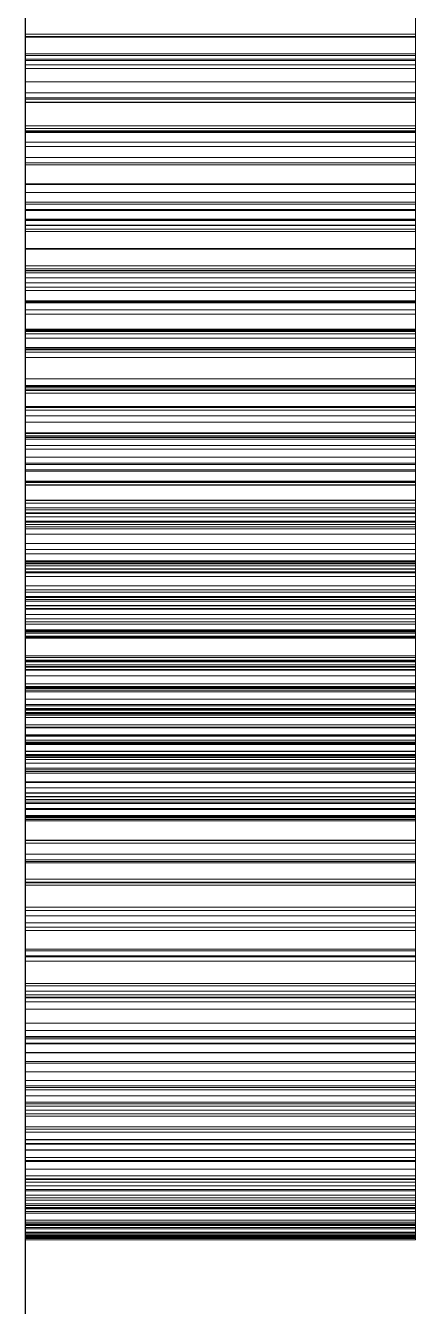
# Paper-space layout '01_三视图' of a CAD drawing. Header units: millimetres. Extents: x 8 to 451, y 8 to 289.
# Drawn here: x 53.925 to 54.025, y 158.183 to 158.511 of the extents above; entities that cross this region are included whole.
import ezdxf

# ---------------------------------------------------------------- set-up
doc = ezdxf.new("R2010")
doc.units = ezdxf.units.MM
doc.linetypes.add('WP_HIDDEN', pattern=[2.3, 1.5, -0.8])
doc.layers.add('HIDDEN', color=7, linetype='WP_HIDDEN', lineweight=13)
doc.layers.add('VISIBLE', color=7, linetype='CONTINUOUS', lineweight=25)

psp = doc.layouts.new('01_三视图')

# ---------------------------------------------------------------- linework, layer by layer
at = {"layer": 'HIDDEN'}
for points in [[(53.925, 157.5), (53.925, 157.53134), (53.925, 157.62379), (53.925, 157.77271), (53.925, 157.97064), (53.925, 158.20765), (53.925, 158.47185), (53.925, 158.75), (53.925, 159.02815), (53.925, 159.29235), (53.925, 159.52936), (53.925, 159.72729), (53.925, 159.87621), (53.925, 159.96866), (53.925, 160)], [(53.925, 159.1557), (53.925, 158.21813)], [(54.025, 159.1557), (54.025, 158.21813)], [(53.925, 158.50235), (53.925, 158.53672)], [(54.025, 158.50235), (54.025, 158.53672)], [(53.925, 158.5341), (53.925, 158.50206)], [(54.025, 158.5341), (54.025, 158.50206)], [(53.925, 158.50881), (53.925, 158.52578)], [(53.925, 158.50803), (53.925, 158.52536)], [(53.925, 158.52485), (53.925, 158.50378)], [(53.925, 158.4913), (53.925, 158.52481)], [(53.925, 158.50331), (53.925, 158.5244)], [(53.925, 158.49244), (53.925, 158.52322)], [(54.025, 158.50881), (54.025, 158.52578)], [(54.025, 158.50803), (54.025, 158.52536)], [(54.025, 158.52485), (54.025, 158.50378)], [(54.025, 158.4913), (54.025, 158.52481)], [(54.025, 158.50331), (54.025, 158.5244)], [(54.025, 158.49244), (54.025, 158.52322)], [(53.925, 158.50095), (53.925, 158.52304)], [(54.025, 158.50095), (54.025, 158.52304)], [(53.925, 158.51743), (53.925, 158.50002)], [(54.025, 158.51743), (54.025, 158.50002)], [(53.925, 158.51588), (53.925, 158.48368)], [(54.025, 158.51588), (54.025, 158.48368)], [(53.925, 158.51227), (53.925, 158.48461)], [(53.925, 158.51107), (53.925, 158.48533)], [(53.925, 158.51096), (53.925, 158.49372)], [(54.025, 158.51227), (54.025, 158.48461)], [(54.025, 158.51107), (54.025, 158.48533)], [(54.025, 158.51096), (54.025, 158.49372)], [(53.925, 158.49215), (53.925, 158.50881)], [(53.925, 158.50881), (54.025, 158.50881)], [(53.925, 158.50817), (53.925, 158.49657)], [(53.925, 158.48393), (53.925, 158.50817)], [(53.925, 158.50817), (54.025, 158.50817)], [(53.925, 158.49134), (53.925, 158.50803)], [(53.925, 158.50803), (54.025, 158.50803)], [(54.025, 158.49215), (54.025, 158.50881)], [(54.025, 158.50817), (54.025, 158.49657)], [(54.025, 158.48393), (54.025, 158.50817)], [(54.025, 158.49134), (54.025, 158.50803)], [(53.925, 158.50378), (54.025, 158.50378)], [(53.925, 158.50378), (53.925, 158.48406)], [(54.025, 158.50378), (54.025, 158.48406)], [(53.925, 158.48358), (53.925, 158.50331)], [(53.925, 158.50331), (54.025, 158.50331)], [(53.925, 158.47024), (53.925, 158.50235)], [(53.925, 158.50235), (54.025, 158.50235)], [(53.925, 158.50206), (53.925, 158.47047)], [(53.925, 158.50206), (54.025, 158.50206)], [(53.925, 158.48112), (53.925, 158.50095)], [(53.925, 158.50095), (54.025, 158.50095)], [(54.025, 158.48358), (54.025, 158.50331)], [(54.025, 158.47024), (54.025, 158.50235)], [(54.025, 158.50206), (54.025, 158.47047)], [(54.025, 158.48112), (54.025, 158.50095)], [(53.925, 158.50002), (53.925, 158.48362)], [(53.925, 158.50002), (54.025, 158.50002)], [(54.025, 158.50002), (54.025, 158.48362)], [(53.925, 158.49657), (53.925, 158.48001)], [(53.925, 158.49657), (54.025, 158.49657)], [(53.925, 158.49372), (54.025, 158.49372)], [(53.925, 158.49372), (53.925, 158.4772)], [(54.025, 158.49657), (54.025, 158.48001)], [(54.025, 158.49372), (54.025, 158.4772)], [(53.925, 158.46372), (53.925, 158.49244)], [(53.925, 158.49244), (54.025, 158.49244)], [(53.925, 158.47579), (53.925, 158.49215)], [(53.925, 158.49215), (54.025, 158.49215)], [(53.925, 158.47528), (53.925, 158.49134)], [(53.925, 158.49134), (54.025, 158.49134)], [(53.925, 158.45887), (53.925, 158.4913)], [(53.925, 158.4913), (54.025, 158.4913)], [(54.025, 158.46372), (54.025, 158.49244)], [(54.025, 158.47579), (54.025, 158.49215)], [(54.025, 158.47528), (54.025, 158.49134)], [(54.025, 158.45887), (54.025, 158.4913)], [(53.925, 158.48533), (53.925, 158.46104)], [(53.925, 158.48533), (54.025, 158.48533)], [(53.925, 158.48461), (53.925, 158.45825)], [(53.925, 158.48461), (54.025, 158.48461)], [(53.925, 158.48406), (54.025, 158.48406)], [(53.925, 158.48406), (53.925, 158.46571)], [(53.925, 158.46125), (53.925, 158.48393)], [(53.925, 158.48393), (54.025, 158.48393)], [(54.025, 158.48533), (54.025, 158.46104)], [(54.025, 158.48461), (54.025, 158.45825)], [(54.025, 158.48406), (54.025, 158.46571)], [(54.025, 158.46125), (54.025, 158.48393)], [(53.925, 158.48368), (53.925, 158.45372)], [(53.925, 158.48368), (54.025, 158.48368)], [(53.925, 158.48362), (53.925, 158.46824)], [(53.925, 158.48362), (54.025, 158.48362)], [(53.925, 158.46523), (53.925, 158.48358)], [(53.925, 158.48358), (54.025, 158.48358)], [(53.925, 158.46358), (53.925, 158.48112)], [(53.925, 158.48112), (54.025, 158.48112)], [(54.025, 158.48368), (54.025, 158.45372)], [(54.025, 158.48362), (54.025, 158.46824)], [(54.025, 158.46523), (54.025, 158.48358)], [(54.025, 158.46358), (54.025, 158.48112)], [(53.925, 158.48001), (53.925, 158.46386)], [(53.925, 158.48001), (54.025, 158.48001)], [(54.025, 158.48001), (54.025, 158.46386)], [(53.925, 158.4772), (54.025, 158.4772)], [(53.925, 158.4772), (53.925, 158.46142)], [(53.925, 158.45974), (53.925, 158.47579)], [(53.925, 158.47579), (54.025, 158.47579)], [(53.925, 158.45987), (53.925, 158.47528)], [(53.925, 158.47528), (54.025, 158.47528)], [(54.025, 158.4772), (54.025, 158.46142)], [(54.025, 158.45974), (54.025, 158.47579)], [(54.025, 158.45987), (54.025, 158.47528)], [(53.925, 158.47047), (53.925, 158.43993)], [(53.925, 158.47047), (54.025, 158.47047)], [(53.925, 158.44038), (53.925, 158.47024)], [(53.925, 158.47024), (54.025, 158.47024)], [(53.925, 158.46824), (53.925, 158.45387)], [(53.925, 158.46824), (54.025, 158.46824)], [(54.025, 158.47047), (54.025, 158.43993)], [(54.025, 158.44038), (54.025, 158.47024)], [(54.025, 158.46824), (54.025, 158.45387)], [(53.925, 158.46571), (54.025, 158.46571)], [(53.925, 158.46571), (53.925, 158.44871)], [(53.925, 158.44824), (53.925, 158.46523)], [(53.925, 158.46523), (54.025, 158.46523)], [(54.025, 158.46571), (54.025, 158.44871)], [(54.025, 158.44824), (54.025, 158.46523)], [(53.925, 158.46386), (53.925, 158.44813)], [(53.925, 158.46386), (54.025, 158.46386)], [(53.925, 158.43706), (53.925, 158.46372)], [(53.925, 158.46372), (54.025, 158.46372)], [(53.925, 158.44764), (53.925, 158.46358)], [(53.925, 158.46358), (54.025, 158.46358)], [(53.925, 158.46142), (54.025, 158.46142)], [(53.925, 158.46142), (53.925, 158.44636)], [(53.925, 158.44011), (53.925, 158.46125)], [(53.925, 158.46125), (54.025, 158.46125)], [(53.925, 158.46104), (53.925, 158.44944)], [(53.925, 158.46104), (54.025, 158.46104)], [(54.025, 158.46386), (54.025, 158.44813)], [(54.025, 158.43706), (54.025, 158.46372)], [(54.025, 158.44764), (54.025, 158.46358)], [(54.025, 158.46142), (54.025, 158.44636)], [(54.025, 158.44011), (54.025, 158.46125)], [(54.025, 158.46104), (54.025, 158.44944)], [(53.925, 158.44509), (53.925, 158.45987)], [(53.925, 158.45987), (54.025, 158.45987)], [(53.925, 158.444), (53.925, 158.45974)], [(53.925, 158.45974), (54.025, 158.45974)], [(53.925, 158.44316), (53.925, 158.45887)], [(53.925, 158.45887), (54.025, 158.45887)], [(53.925, 158.45825), (53.925, 158.43319)], [(53.925, 158.45825), (54.025, 158.45825)], [(54.025, 158.44509), (54.025, 158.45987)], [(54.025, 158.444), (54.025, 158.45974)], [(54.025, 158.44316), (54.025, 158.45887)], [(54.025, 158.45825), (54.025, 158.43319)], [(53.925, 158.45387), (53.925, 158.44051)], [(53.925, 158.45387), (54.025, 158.45387)], [(53.925, 158.45372), (53.925, 158.42599)], [(53.925, 158.45372), (54.025, 158.45372)], [(54.025, 158.45387), (54.025, 158.44051)], [(54.025, 158.45372), (54.025, 158.42599)], [(53.925, 158.44944), (53.925, 158.4382)], [(53.925, 158.44944), (54.025, 158.44944)], [(53.925, 158.44871), (54.025, 158.44871)], [(53.925, 158.44871), (53.925, 158.43308)], [(53.925, 158.43262), (53.925, 158.44824)], [(53.925, 158.44824), (54.025, 158.44824)], [(53.925, 158.44813), (53.925, 158.43281)], [(53.925, 158.44813), (54.025, 158.44813)], [(54.025, 158.44944), (54.025, 158.4382)], [(54.025, 158.44871), (54.025, 158.43308)], [(54.025, 158.43262), (54.025, 158.44824)], [(54.025, 158.44813), (54.025, 158.43281)], [(53.925, 158.43265), (53.925, 158.44764)], [(53.925, 158.44764), (54.025, 158.44764)], [(53.925, 158.44636), (54.025, 158.44636)], [(53.925, 158.44636), (53.925, 158.43204)], [(53.925, 158.43095), (53.925, 158.44509)], [(53.925, 158.44509), (54.025, 158.44509)], [(54.025, 158.43265), (54.025, 158.44764)], [(54.025, 158.44636), (54.025, 158.43204)], [(54.025, 158.43095), (54.025, 158.44509)], [(53.925, 158.42856), (53.925, 158.444)], [(53.925, 158.444), (54.025, 158.444)], [(53.925, 158.42793), (53.925, 158.44316)], [(53.925, 158.44316), (54.025, 158.44316)], [(54.025, 158.42856), (54.025, 158.444)], [(54.025, 158.42793), (54.025, 158.44316)], [(53.925, 158.44051), (53.925, 158.42817)], [(53.925, 158.44051), (54.025, 158.44051)], [(53.925, 158.41246), (53.925, 158.44038)], [(53.925, 158.44038), (54.025, 158.44038)], [(53.925, 158.42053), (53.925, 158.44011)], [(53.925, 158.44011), (54.025, 158.44011)], [(53.925, 158.43993), (53.925, 158.41105)], [(53.925, 158.43993), (54.025, 158.43993)], [(53.925, 158.4382), (53.925, 158.42732)], [(53.925, 158.4382), (54.025, 158.4382)], [(54.025, 158.44051), (54.025, 158.42817)], [(54.025, 158.41246), (54.025, 158.44038)], [(54.025, 158.42053), (54.025, 158.44011)], [(54.025, 158.43993), (54.025, 158.41105)], [(54.025, 158.4382), (54.025, 158.42732)], [(53.925, 158.41246), (53.925, 158.43706)], [(53.925, 158.43706), (54.025, 158.43706)], [(54.025, 158.41246), (54.025, 158.43706)], [(53.925, 158.43319), (53.925, 158.40944)], [(53.925, 158.43319), (54.025, 158.43319)], [(53.925, 158.43308), (54.025, 158.43308)], [(53.925, 158.43308), (53.925, 158.4188)], [(53.925, 158.43281), (53.925, 158.4179)], [(53.925, 158.43281), (54.025, 158.43281)], [(53.925, 158.41859), (53.925, 158.43265)], [(53.925, 158.43265), (54.025, 158.43265)], [(53.925, 158.41837), (53.925, 158.43262)], [(53.925, 158.43262), (54.025, 158.43262)], [(53.925, 158.43204), (54.025, 158.43204)], [(53.925, 158.43204), (53.925, 158.41851)], [(54.025, 158.43319), (54.025, 158.40944)], [(54.025, 158.43308), (54.025, 158.4188)], [(54.025, 158.43281), (54.025, 158.4179)], [(54.025, 158.41859), (54.025, 158.43265)], [(54.025, 158.41837), (54.025, 158.43262)], [(54.025, 158.43204), (54.025, 158.41851)], [(53.925, 158.43095), (54.025, 158.43095)], [(53.925, 158.41756), (53.925, 158.43095)], [(53.925, 158.41343), (53.925, 158.42856)], [(53.925, 158.42856), (54.025, 158.42856)], [(53.925, 158.42817), (53.925, 158.41684)], [(53.925, 158.42817), (54.025, 158.42817)], [(54.025, 158.41756), (54.025, 158.43095)], [(54.025, 158.41343), (54.025, 158.42856)], [(54.025, 158.42817), (54.025, 158.41684)], [(53.925, 158.41319), (53.925, 158.42793)], [(53.925, 158.42793), (54.025, 158.42793)], [(53.925, 158.42732), (53.925, 158.41681)], [(53.925, 158.42732), (54.025, 158.42732)], [(53.925, 158.42599), (53.925, 158.40049)], [(53.925, 158.42599), (54.025, 158.42599)], [(54.025, 158.41319), (54.025, 158.42793)], [(54.025, 158.42732), (54.025, 158.41681)], [(54.025, 158.42599), (54.025, 158.40049)], [(53.925, 158.40249), (53.925, 158.42053)], [(53.925, 158.42053), (54.025, 158.42053)], [(53.925, 158.4188), (54.025, 158.4188)], [(53.925, 158.4188), (53.925, 158.40589)], [(53.925, 158.40548), (53.925, 158.41859)], [(53.925, 158.41859), (54.025, 158.41859)], [(53.925, 158.41851), (54.025, 158.41851)], [(53.925, 158.41851), (53.925, 158.40586)], [(53.925, 158.40548), (53.925, 158.41837)], [(53.925, 158.41837), (54.025, 158.41837)], [(54.025, 158.40249), (54.025, 158.42053)], [(54.025, 158.4188), (54.025, 158.40589)], [(54.025, 158.40548), (54.025, 158.41859)], [(54.025, 158.41851), (54.025, 158.40586)], [(54.025, 158.40548), (54.025, 158.41837)], [(53.925, 158.4179), (53.925, 158.40341)], [(53.925, 158.4179), (54.025, 158.4179)], [(53.925, 158.40503), (53.925, 158.41756)], [(53.925, 158.41756), (54.025, 158.41756)], [(53.925, 158.41684), (53.925, 158.40653)], [(53.925, 158.41684), (54.025, 158.41684)], [(53.925, 158.41681), (53.925, 158.40666)], [(53.925, 158.41681), (54.025, 158.41681)], [(54.025, 158.4179), (54.025, 158.40341)], [(54.025, 158.40503), (54.025, 158.41756)], [(54.025, 158.41684), (54.025, 158.40653)], [(54.025, 158.41681), (54.025, 158.40666)], [(53.925, 158.39861), (53.925, 158.41343)], [(53.925, 158.41343), (54.025, 158.41343)], [(53.925, 158.39893), (53.925, 158.41319)], [(53.925, 158.41319), (54.025, 158.41319)], [(53.925, 158.38617), (53.925, 158.41246)], [(53.925, 158.38944), (53.925, 158.41246)], [(53.925, 158.41246), (54.025, 158.41246)], [(54.025, 158.39861), (54.025, 158.41343)], [(54.025, 158.39893), (54.025, 158.41319)], [(54.025, 158.38617), (54.025, 158.41246)], [(54.025, 158.38944), (54.025, 158.41246)], [(53.925, 158.41105), (53.925, 158.39723)], [(53.925, 158.41105), (54.025, 158.41105)], [(53.925, 158.40944), (53.925, 158.38699)], [(53.925, 158.40944), (54.025, 158.40944)], [(54.025, 158.41105), (54.025, 158.39723)], [(54.025, 158.40944), (54.025, 158.38699)], [(53.925, 158.40666), (53.925, 158.39687)], [(53.925, 158.40666), (54.025, 158.40666)], [(53.925, 158.40653), (53.925, 158.39723)], [(53.925, 158.40653), (54.025, 158.40653)], [(53.925, 158.40589), (54.025, 158.40589)], [(53.925, 158.40589), (53.925, 158.39433)], [(53.925, 158.40586), (54.025, 158.40586)], [(53.925, 158.40586), (53.925, 158.39409)], [(53.925, 158.39331), (53.925, 158.40548)], [(53.925, 158.40548), (54.025, 158.40548)], [(53.925, 158.39397), (53.925, 158.40548)], [(53.925, 158.40548), (54.025, 158.40548)], [(54.025, 158.40666), (54.025, 158.39687)], [(54.025, 158.40653), (54.025, 158.39723)], [(54.025, 158.40589), (54.025, 158.39433)], [(54.025, 158.40586), (54.025, 158.39409)], [(54.025, 158.39331), (54.025, 158.40548)], [(54.025, 158.39397), (54.025, 158.40548)], [(53.925, 158.39337), (53.925, 158.40503)], [(53.925, 158.40503), (54.025, 158.40503)], [(53.925, 158.40341), (53.925, 158.38933)], [(53.925, 158.40341), (54.025, 158.40341)], [(53.925, 158.38601), (53.925, 158.40249)], [(53.925, 158.40249), (54.025, 158.40249)], [(54.025, 158.39337), (54.025, 158.40503)], [(54.025, 158.40341), (54.025, 158.38933)], [(54.025, 158.38601), (54.025, 158.40249)], [(53.925, 158.40049), (53.925, 158.37683)], [(53.925, 158.40049), (54.025, 158.40049)], [(53.925, 158.38516), (53.925, 158.39893)], [(53.925, 158.39893), (54.025, 158.39893)], [(53.925, 158.38409), (53.925, 158.39861)], [(53.925, 158.39861), (54.025, 158.39861)], [(54.025, 158.40049), (54.025, 158.37683)], [(54.025, 158.38516), (54.025, 158.39893)], [(54.025, 158.38409), (54.025, 158.39861)], [(53.925, 158.39723), (53.925, 158.38871)], [(53.925, 158.39723), (53.925, 158.38383)], [(53.925, 158.39723), (54.025, 158.39723)], [(53.925, 158.39723), (54.025, 158.39723)], [(53.925, 158.39687), (53.925, 158.38744)], [(53.925, 158.39687), (54.025, 158.39687)], [(54.025, 158.39723), (54.025, 158.38871)], [(54.025, 158.39723), (54.025, 158.38383)], [(54.025, 158.39687), (54.025, 158.38744)], [(53.925, 158.39433), (54.025, 158.39433)], [(53.925, 158.39433), (53.925, 158.37394)], [(53.925, 158.39409), (54.025, 158.39409)], [(53.925, 158.39409), (53.925, 158.38318)], [(53.925, 158.39397), (54.025, 158.39397)], [(53.925, 158.37366), (53.925, 158.39397)], [(53.925, 158.38257), (53.925, 158.39337)], [(53.925, 158.39337), (54.025, 158.39337)], [(53.925, 158.38207), (53.925, 158.39331)], [(53.925, 158.39331), (54.025, 158.39331)], [(54.025, 158.39433), (54.025, 158.37394)], [(54.025, 158.39409), (54.025, 158.38318)], [(54.025, 158.37366), (54.025, 158.39397)], [(54.025, 158.38257), (54.025, 158.39337)], [(54.025, 158.38207), (54.025, 158.39331)], [(53.925, 158.36752), (53.925, 158.38944)], [(53.925, 158.38944), (54.025, 158.38944)], [(53.925, 158.38933), (53.925, 158.37566)], [(53.925, 158.38933), (54.025, 158.38933)], [(53.925, 158.38871), (53.925, 158.38075)], [(53.925, 158.38871), (54.025, 158.38871)], [(54.025, 158.36752), (54.025, 158.38944)], [(54.025, 158.38933), (54.025, 158.37566)], [(54.025, 158.38871), (54.025, 158.38075)], [(53.925, 158.38744), (53.925, 158.37838)], [(53.925, 158.38744), (54.025, 158.38744)], [(53.925, 158.38699), (53.925, 158.36584)], [(53.925, 158.38699), (54.025, 158.38699)], [(53.925, 158.36152), (53.925, 158.38617)], [(53.925, 158.38617), (54.025, 158.38617)], [(53.925, 158.37109), (53.925, 158.38601)], [(53.925, 158.38601), (54.025, 158.38601)], [(54.025, 158.38744), (54.025, 158.37838)], [(54.025, 158.38699), (54.025, 158.36584)], [(54.025, 158.36152), (54.025, 158.38617)], [(54.025, 158.37109), (54.025, 158.38601)], [(53.925, 158.37187), (53.925, 158.38516)], [(53.925, 158.38516), (54.025, 158.38516)], [(53.925, 158.36988), (53.925, 158.38409)], [(53.925, 158.38409), (54.025, 158.38409)], [(53.925, 158.38383), (53.925, 158.37084)], [(53.925, 158.38383), (54.025, 158.38383)], [(53.925, 158.38318), (54.025, 158.38318)], [(53.925, 158.38318), (53.925, 158.37315)], [(53.925, 158.37264), (53.925, 158.38257)], [(53.925, 158.38257), (54.025, 158.38257)], [(54.025, 158.37187), (54.025, 158.38516)], [(54.025, 158.36988), (54.025, 158.38409)], [(54.025, 158.38383), (54.025, 158.37084)], [(54.025, 158.38318), (54.025, 158.37315)], [(54.025, 158.37264), (54.025, 158.38257)], [(53.925, 158.37178), (53.925, 158.38207)], [(53.925, 158.38207), (54.025, 158.38207)], [(53.925, 158.38075), (53.925, 158.37333)], [(53.925, 158.38075), (54.025, 158.38075)], [(54.025, 158.37178), (54.025, 158.38207)], [(54.025, 158.38075), (54.025, 158.37333)], [(53.925, 158.37838), (53.925, 158.36172)], [(53.925, 158.37838), (54.025, 158.37838)], [(53.925, 158.37683), (53.925, 158.35461)], [(53.925, 158.37683), (54.025, 158.37683)], [(53.925, 158.37566), (53.925, 158.36241)], [(53.925, 158.37566), (54.025, 158.37566)], [(54.025, 158.37838), (54.025, 158.36172)], [(54.025, 158.37683), (54.025, 158.35461)], [(54.025, 158.37566), (54.025, 158.36241)], [(53.925, 158.37394), (54.025, 158.37394)], [(53.925, 158.37394), (53.925, 158.36476)], [(53.925, 158.36452), (53.925, 158.37366)], [(53.925, 158.37366), (54.025, 158.37366)], [(53.925, 158.37333), (53.925, 158.36646)], [(53.925, 158.37333), (54.025, 158.37333)], [(53.925, 158.37315), (54.025, 158.37315)], [(53.925, 158.37315), (53.925, 158.36399)], [(53.925, 158.36356), (53.925, 158.37264)], [(53.925, 158.37264), (54.025, 158.37264)], [(54.025, 158.37394), (54.025, 158.36476)], [(54.025, 158.36452), (54.025, 158.37366)], [(54.025, 158.37333), (54.025, 158.36646)], [(54.025, 158.37315), (54.025, 158.36399)], [(54.025, 158.36356), (54.025, 158.37264)], [(53.925, 158.35907), (53.925, 158.37187)], [(53.925, 158.37187), (54.025, 158.37187)], [(53.925, 158.36243), (53.925, 158.37178)], [(53.925, 158.37178), (54.025, 158.37178)], [(53.925, 158.35771), (53.925, 158.37109)], [(53.925, 158.37109), (54.025, 158.37109)], [(53.925, 158.37084), (53.925, 158.35826)], [(53.925, 158.37084), (54.025, 158.37084)], [(53.925, 158.35597), (53.925, 158.36988)], [(53.925, 158.36988), (54.025, 158.36988)], [(54.025, 158.35907), (54.025, 158.37187)], [(54.025, 158.36243), (54.025, 158.37178)], [(54.025, 158.35771), (54.025, 158.37109)], [(54.025, 158.37084), (54.025, 158.35826)], [(54.025, 158.35597), (54.025, 158.36988)], [(53.925, 158.34671), (53.925, 158.36752)], [(53.925, 158.36752), (54.025, 158.36752)], [(53.925, 158.36646), (53.925, 158.36014)], [(53.925, 158.36646), (54.025, 158.36646)], [(53.925, 158.36584), (53.925, 158.346)], [(53.925, 158.36584), (54.025, 158.36584)], [(54.025, 158.34671), (54.025, 158.36752)], [(54.025, 158.36646), (54.025, 158.36014)], [(54.025, 158.36584), (54.025, 158.346)], [(53.925, 158.36476), (54.025, 158.36476)], [(53.925, 158.36476), (53.925, 158.35626)], [(53.925, 158.35606), (53.925, 158.36452)], [(53.925, 158.36452), (54.025, 158.36452)], [(53.925, 158.36399), (54.025, 158.36399)], [(53.925, 158.36399), (53.925, 158.3557)], [(53.925, 158.35536), (53.925, 158.36356)], [(53.925, 158.36356), (54.025, 158.36356)], [(53.925, 158.3541), (53.925, 158.36243)], [(53.925, 158.36243), (54.025, 158.36243)], [(54.025, 158.36476), (54.025, 158.35626)], [(54.025, 158.35606), (54.025, 158.36452)], [(54.025, 158.36399), (54.025, 158.3557)], [(54.025, 158.35536), (54.025, 158.36356)], [(54.025, 158.3541), (54.025, 158.36243)], [(53.925, 158.36241), (53.925, 158.34957)], [(53.925, 158.36241), (54.025, 158.36241)], [(53.925, 158.36172), (53.925, 158.34729)], [(53.925, 158.36172), (54.025, 158.36172)], [(53.925, 158.3385), (53.925, 158.36152)], [(53.925, 158.36152), (54.025, 158.36152)], [(53.925, 158.36014), (53.925, 158.35437)], [(53.925, 158.36014), (54.025, 158.36014)], [(54.025, 158.36241), (54.025, 158.34957)], [(54.025, 158.36172), (54.025, 158.34729)], [(54.025, 158.3385), (54.025, 158.36152)], [(54.025, 158.36014), (54.025, 158.35437)], [(53.925, 158.34675), (53.925, 158.35907)], [(53.925, 158.35907), (54.025, 158.35907)], [(53.925, 158.35826), (53.925, 158.34609)], [(53.925, 158.35826), (54.025, 158.35826)], [(53.925, 158.3459), (53.925, 158.35771)], [(53.925, 158.35771), (54.025, 158.35771)], [(53.925, 158.35626), (54.025, 158.35626)], [(53.925, 158.35626), (53.925, 158.34844)], [(53.925, 158.34827), (53.925, 158.35606)], [(53.925, 158.35606), (54.025, 158.35606)], [(53.925, 158.34237), (53.925, 158.35597)], [(53.925, 158.35597), (54.025, 158.35597)], [(54.025, 158.34675), (54.025, 158.35907)], [(54.025, 158.35826), (54.025, 158.34609)], [(54.025, 158.3459), (54.025, 158.35771)], [(54.025, 158.35626), (54.025, 158.34844)], [(54.025, 158.34827), (54.025, 158.35606)], [(54.025, 158.34237), (54.025, 158.35597)], [(53.925, 158.3557), (54.025, 158.3557)], [(53.925, 158.3557), (53.925, 158.34829)], [(53.925, 158.34801), (53.925, 158.35536)], [(53.925, 158.35536), (54.025, 158.35536)], [(53.925, 158.35461), (53.925, 158.33382)], [(53.925, 158.35461), (54.025, 158.35461)], [(53.925, 158.35437), (53.925, 158.34915)], [(53.925, 158.35437), (54.025, 158.35437)], [(53.925, 158.34688), (53.925, 158.3541)], [(53.925, 158.3541), (54.025, 158.3541)], [(54.025, 158.3557), (54.025, 158.34829)], [(54.025, 158.34801), (54.025, 158.35536)], [(54.025, 158.35461), (54.025, 158.33382)], [(54.025, 158.35437), (54.025, 158.34915)], [(54.025, 158.34688), (54.025, 158.3541)], [(53.925, 158.34957), (53.925, 158.33714)], [(53.925, 158.34957), (54.025, 158.34957)], [(54.025, 158.34957), (54.025, 158.33714)], [(53.925, 158.34915), (53.925, 158.34448)], [(53.925, 158.34915), (54.025, 158.34915)], [(53.925, 158.34844), (54.025, 158.34844)], [(53.925, 158.34844), (53.925, 158.34131)], [(53.925, 158.34829), (54.025, 158.34829)], [(53.925, 158.34829), (53.925, 158.34174)], [(53.925, 158.34117), (53.925, 158.34827)], [(53.925, 158.34827), (54.025, 158.34827)], [(53.925, 158.34153), (53.925, 158.34801)], [(53.925, 158.34801), (54.025, 158.34801)], [(53.925, 158.34729), (53.925, 158.33508)], [(53.925, 158.34729), (54.025, 158.34729)], [(53.925, 158.34077), (53.925, 158.34688)], [(53.925, 158.34688), (54.025, 158.34688)], [(53.925, 158.33491), (53.925, 158.34675)], [(53.925, 158.34675), (54.025, 158.34675)], [(53.925, 158.32699), (53.925, 158.34671)], [(53.925, 158.34671), (54.025, 158.34671)], [(53.925, 158.34609), (53.925, 158.33434)], [(53.925, 158.34609), (54.025, 158.34609)], [(54.025, 158.34915), (54.025, 158.34448)], [(54.025, 158.34844), (54.025, 158.34131)], [(54.025, 158.34829), (54.025, 158.34174)], [(54.025, 158.34117), (54.025, 158.34827)], [(54.025, 158.34153), (54.025, 158.34801)], [(54.025, 158.34729), (54.025, 158.33508)], [(54.025, 158.34077), (54.025, 158.34688)], [(54.025, 158.33491), (54.025, 158.34675)], [(54.025, 158.32699), (54.025, 158.34671)], [(54.025, 158.34609), (54.025, 158.33434)], [(53.925, 158.346), (53.925, 158.32746)], [(53.925, 158.346), (54.025, 158.346)], [(53.925, 158.33566), (53.925, 158.3459)], [(53.925, 158.3459), (54.025, 158.3459)], [(53.925, 158.34448), (53.925, 158.34036)], [(53.925, 158.34448), (54.025, 158.34448)], [(54.025, 158.346), (54.025, 158.32746)], [(54.025, 158.33566), (54.025, 158.3459)], [(54.025, 158.34448), (54.025, 158.34036)], [(53.925, 158.32907), (53.925, 158.34237)], [(53.925, 158.34237), (54.025, 158.34237)], [(53.925, 158.34174), (54.025, 158.34174)], [(53.925, 158.34174), (53.925, 158.33607)], [(53.925, 158.33592), (53.925, 158.34153)], [(53.925, 158.34153), (54.025, 158.34153)], [(53.925, 158.34131), (54.025, 158.34131)], [(53.925, 158.34131), (53.925, 158.33485)], [(53.925, 158.33473), (53.925, 158.34117)], [(53.925, 158.34117), (54.025, 158.34117)], [(53.925, 158.33578), (53.925, 158.34077)], [(53.925, 158.34077), (54.025, 158.34077)], [(53.925, 158.34036), (53.925, 158.33679)], [(53.925, 158.34036), (54.025, 158.34036)], [(54.025, 158.32907), (54.025, 158.34237)], [(54.025, 158.34174), (54.025, 158.33607)], [(54.025, 158.33592), (54.025, 158.34153)], [(54.025, 158.34131), (54.025, 158.33485)], [(54.025, 158.33473), (54.025, 158.34117)], [(54.025, 158.33578), (54.025, 158.34077)], [(54.025, 158.34036), (54.025, 158.33679)], [(53.925, 158.31711), (53.925, 158.3385)], [(53.925, 158.3385), (54.025, 158.3385)], [(53.925, 158.33714), (53.925, 158.32513)], [(53.925, 158.33714), (54.025, 158.33714)], [(53.925, 158.33679), (53.925, 158.33376)], [(53.925, 158.33679), (54.025, 158.33679)], [(54.025, 158.31711), (54.025, 158.3385)], [(54.025, 158.33714), (54.025, 158.32513)], [(54.025, 158.33679), (54.025, 158.33376)], [(53.925, 158.33607), (54.025, 158.33607)], [(53.925, 158.33607), (53.925, 158.33127)], [(53.925, 158.33117), (53.925, 158.33592)], [(53.925, 158.33592), (54.025, 158.33592)], [(53.925, 158.33189), (53.925, 158.33578)], [(53.925, 158.33578), (54.025, 158.33578)], [(53.925, 158.327), (53.925, 158.33566)], [(53.925, 158.33566), (54.025, 158.33566)], [(53.925, 158.33508), (53.925, 158.32508)], [(53.925, 158.33508), (54.025, 158.33508)], [(53.925, 158.32356), (53.925, 158.33491)], [(53.925, 158.33491), (54.025, 158.33491)], [(53.925, 158.33485), (54.025, 158.33485)], [(53.925, 158.33485), (53.925, 158.32907)], [(53.925, 158.32898), (53.925, 158.33473)], [(53.925, 158.33473), (54.025, 158.33473)], [(53.925, 158.33434), (53.925, 158.323)], [(53.925, 158.33434), (54.025, 158.33434)], [(53.925, 158.33382), (53.925, 158.31448)], [(53.925, 158.33382), (54.025, 158.33382)], [(53.925, 158.33376), (53.925, 158.33129)], [(53.925, 158.33376), (54.025, 158.33376)], [(54.025, 158.33607), (54.025, 158.33127)], [(54.025, 158.33117), (54.025, 158.33592)], [(54.025, 158.33189), (54.025, 158.33578)], [(54.025, 158.327), (54.025, 158.33566)], [(54.025, 158.33508), (54.025, 158.32508)], [(54.025, 158.32356), (54.025, 158.33491)], [(54.025, 158.33485), (54.025, 158.32907)], [(54.025, 158.32898), (54.025, 158.33473)], [(54.025, 158.33434), (54.025, 158.323)], [(54.025, 158.33382), (54.025, 158.31448)], [(54.025, 158.33376), (54.025, 158.33129)], [(53.925, 158.32912), (53.925, 158.33189)], [(53.925, 158.33189), (54.025, 158.33189)], [(53.925, 158.33129), (53.925, 158.32937)], [(53.925, 158.33129), (54.025, 158.33129)], [(53.925, 158.33127), (54.025, 158.33127)], [(53.925, 158.33127), (53.925, 158.32735)], [(53.925, 158.32728), (53.925, 158.33117)], [(53.925, 158.33117), (54.025, 158.33117)], [(54.025, 158.32912), (54.025, 158.33189)], [(54.025, 158.33129), (54.025, 158.32937)], [(54.025, 158.33127), (54.025, 158.32735)], [(54.025, 158.32728), (54.025, 158.33117)], [(53.925, 158.32937), (53.925, 158.32799)], [(53.925, 158.32937), (54.025, 158.32937)], [(53.925, 158.32745), (53.925, 158.32912)], [(53.925, 158.32912), (54.025, 158.32912)], [(53.925, 158.31344), (53.925, 158.32907)], [(53.925, 158.32907), (54.025, 158.32907)], [(53.925, 158.32907), (53.925, 158.32397)], [(53.925, 158.3239), (53.925, 158.32898)], [(53.925, 158.32898), (54.025, 158.32898)], [(53.925, 158.32799), (53.925, 158.3269)], [(53.925, 158.32799), (54.025, 158.32799)], [(53.925, 158.32746), (53.925, 158.31022)], [(53.925, 158.32746), (54.025, 158.32746)], [(53.925, 158.3269), (53.925, 158.32745)], [(53.925, 158.32745), (54.025, 158.32745)], [(53.925, 158.32735), (54.025, 158.32735)], [(53.925, 158.32735), (53.925, 158.32429)], [(53.925, 158.32426), (53.925, 158.32728)], [(53.925, 158.32728), (54.025, 158.32728)], [(53.925, 158.31992), (53.925, 158.327)], [(53.925, 158.327), (54.025, 158.327)], [(53.925, 158.30837), (53.925, 158.32699)], [(53.925, 158.32699), (54.025, 158.32699)], [(53.925, 158.3269), (54.025, 158.3269)], [(54.025, 158.32937), (54.025, 158.32799)], [(54.025, 158.32745), (54.025, 158.32912)], [(54.025, 158.31344), (54.025, 158.32907)], [(54.025, 158.32907), (54.025, 158.32397)], [(54.025, 158.3239), (54.025, 158.32898)], [(54.025, 158.32799), (54.025, 158.3269)], [(54.025, 158.32746), (54.025, 158.31022)], [(54.025, 158.3269), (54.025, 158.32745)], [(54.025, 158.32735), (54.025, 158.32429)], [(54.025, 158.32426), (54.025, 158.32728)], [(54.025, 158.31992), (54.025, 158.327)], [(54.025, 158.30837), (54.025, 158.32699)], [(53.925, 158.32513), (53.925, 158.31353)], [(53.925, 158.32513), (54.025, 158.32513)], [(53.925, 158.32508), (53.925, 158.31731)], [(53.925, 158.32508), (54.025, 158.32508)], [(53.925, 158.32429), (54.025, 158.32429)], [(53.925, 158.32429), (53.925, 158.32211)], [(53.925, 158.3221), (53.925, 158.32426)], [(53.925, 158.32426), (54.025, 158.32426)], [(53.925, 158.32397), (54.025, 158.32397)], [(53.925, 158.32397), (53.925, 158.31955)], [(53.925, 158.3195), (53.925, 158.3239)], [(53.925, 158.3239), (54.025, 158.3239)], [(53.925, 158.31269), (53.925, 158.32356)], [(53.925, 158.32356), (54.025, 158.32356)], [(54.025, 158.32513), (54.025, 158.31353)], [(54.025, 158.32508), (54.025, 158.31731)], [(54.025, 158.32429), (54.025, 158.32211)], [(54.025, 158.3221), (54.025, 158.32426)], [(54.025, 158.32397), (54.025, 158.31955)], [(54.025, 158.3195), (54.025, 158.3239)], [(54.025, 158.31269), (54.025, 158.32356)], [(53.925, 158.323), (53.925, 158.31208)], [(53.925, 158.323), (54.025, 158.323)], [(53.925, 158.32211), (54.025, 158.32211)], [(53.925, 158.32211), (53.925, 158.32081)], [(53.925, 158.3208), (53.925, 158.3221)], [(53.925, 158.3221), (54.025, 158.3221)], [(53.925, 158.32081), (54.025, 158.32081)], [(53.925, 158.32081), (53.925, 158.32037)], [(53.925, 158.32037), (53.925, 158.3208)], [(53.925, 158.3208), (54.025, 158.3208)], [(53.925, 158.32037), (54.025, 158.32037)], [(53.925, 158.3144), (53.925, 158.31992)], [(53.925, 158.31992), (54.025, 158.31992)], [(54.025, 158.323), (54.025, 158.31208)], [(54.025, 158.32211), (54.025, 158.32081)], [(54.025, 158.3208), (54.025, 158.3221)], [(54.025, 158.32081), (54.025, 158.32037)], [(54.025, 158.32037), (54.025, 158.3208)], [(54.025, 158.3144), (54.025, 158.31992)], [(53.925, 158.31955), (54.025, 158.31955)], [(53.925, 158.31955), (53.925, 158.31581)], [(53.925, 158.31578), (53.925, 158.3195)], [(53.925, 158.3195), (54.025, 158.3195)], [(53.925, 158.31731), (53.925, 158.31176)], [(53.925, 158.31731), (54.025, 158.31731)], [(53.925, 158.29735), (53.925, 158.31711)], [(53.925, 158.31711), (54.025, 158.31711)], [(54.025, 158.31955), (54.025, 158.31581)], [(54.025, 158.31578), (54.025, 158.3195)], [(54.025, 158.31731), (54.025, 158.31176)], [(54.025, 158.29735), (54.025, 158.31711)], [(53.925, 158.31581), (54.025, 158.31581)], [(53.925, 158.31581), (53.925, 158.31276)], [(53.925, 158.31273), (53.925, 158.31578)], [(53.925, 158.31578), (54.025, 158.31578)], [(53.925, 158.31448), (53.925, 158.29657)], [(53.925, 158.31448), (54.025, 158.31448)], [(53.925, 158.31047), (53.925, 158.3144)], [(53.925, 158.3144), (54.025, 158.3144)], [(53.925, 158.31353), (53.925, 158.30234)], [(53.925, 158.31353), (54.025, 158.31353)], [(53.925, 158.29882), (53.925, 158.31344)], [(53.925, 158.31344), (54.025, 158.31344)], [(54.025, 158.31581), (54.025, 158.31276)], [(54.025, 158.31273), (54.025, 158.31578)], [(54.025, 158.31448), (54.025, 158.29657)], [(54.025, 158.31047), (54.025, 158.3144)], [(54.025, 158.31353), (54.025, 158.30234)], [(54.025, 158.29882), (54.025, 158.31344)], [(53.925, 158.31276), (54.025, 158.31276)], [(53.925, 158.31276), (53.925, 158.31038)], [(53.925, 158.31036), (53.925, 158.31273)], [(53.925, 158.31273), (54.025, 158.31273)], [(53.925, 158.30231), (53.925, 158.31269)], [(53.925, 158.31269), (54.025, 158.31269)], [(53.925, 158.31208), (53.925, 158.30156)], [(53.925, 158.31208), (54.025, 158.31208)], [(53.925, 158.31176), (53.925, 158.30843)], [(53.925, 158.31176), (54.025, 158.31176)], [(53.925, 158.3081), (53.925, 158.31047)], [(53.925, 158.31047), (54.025, 158.31047)], [(53.925, 158.31038), (54.025, 158.31038)], [(53.925, 158.31038), (53.925, 158.30868)], [(53.925, 158.30867), (53.925, 158.31036)], [(53.925, 158.31036), (54.025, 158.31036)], [(53.925, 158.31022), (53.925, 158.29687)], [(53.925, 158.31022), (54.025, 158.31022)], [(54.025, 158.31276), (54.025, 158.31038)], [(54.025, 158.31036), (54.025, 158.31273)], [(54.025, 158.30231), (54.025, 158.31269)], [(54.025, 158.31208), (54.025, 158.30156)], [(54.025, 158.31176), (54.025, 158.30843)], [(54.025, 158.3081), (54.025, 158.31047)], [(54.025, 158.31038), (54.025, 158.30868)], [(54.025, 158.30867), (54.025, 158.31036)], [(54.025, 158.31022), (54.025, 158.29687)], [(53.925, 158.30868), (54.025, 158.30868)], [(53.925, 158.30868), (53.925, 158.30766)], [(53.925, 158.30766), (53.925, 158.30867)], [(53.925, 158.30867), (54.025, 158.30867)], [(53.925, 158.30843), (53.925, 158.30732)], [(53.925, 158.30843), (54.025, 158.30843)], [(53.925, 158.29084), (53.925, 158.30837)], [(53.925, 158.30837), (54.025, 158.30837)], [(53.925, 158.30732), (53.925, 158.3081)], [(53.925, 158.3081), (54.025, 158.3081)], [(53.925, 158.30766), (54.025, 158.30766)], [(53.925, 158.30766), (53.925, 158.30732)], [(53.925, 158.30732), (53.925, 158.30766)], [(53.925, 158.30766), (54.025, 158.30766)], [(53.925, 158.30732), (54.025, 158.30732)], [(54.025, 158.30868), (54.025, 158.30766)], [(54.025, 158.30766), (54.025, 158.30867)], [(54.025, 158.30843), (54.025, 158.30732)], [(54.025, 158.29084), (54.025, 158.30837)], [(54.025, 158.30732), (54.025, 158.3081)], [(54.025, 158.30766), (54.025, 158.30732)], [(54.025, 158.30732), (54.025, 158.30766)], [(53.925, 158.30234), (53.925, 158.29157)], [(53.925, 158.30234), (54.025, 158.30234)], [(53.925, 158.29241), (53.925, 158.30231)], [(53.925, 158.30231), (54.025, 158.30231)], [(53.925, 158.30156), (53.925, 158.29147)], [(53.925, 158.30156), (54.025, 158.30156)], [(54.025, 158.30234), (54.025, 158.29157)], [(54.025, 158.29241), (54.025, 158.30231)], [(54.025, 158.30156), (54.025, 158.29147)], [(53.925, 158.28521), (53.925, 158.29882)], [(53.925, 158.29882), (54.025, 158.29882)], [(53.925, 158.27922), (53.925, 158.29735)], [(53.925, 158.29735), (54.025, 158.29735)], [(53.925, 158.29687), (53.925, 158.28439)], [(53.925, 158.29687), (54.025, 158.29687)], [(54.025, 158.28521), (54.025, 158.29882)], [(54.025, 158.27922), (54.025, 158.29735)], [(54.025, 158.29687), (54.025, 158.28439)], [(53.925, 158.29657), (53.925, 158.2801)], [(53.925, 158.29657), (54.025, 158.29657)], [(54.025, 158.29657), (54.025, 158.2801)], [(53.925, 158.283), (53.925, 158.29241)], [(53.925, 158.29241), (54.025, 158.29241)], [(53.925, 158.29157), (53.925, 158.28121)], [(53.925, 158.29157), (54.025, 158.29157)], [(53.925, 158.29147), (53.925, 158.27251)], [(53.925, 158.29147), (54.025, 158.29147)], [(53.925, 158.27442), (53.925, 158.29084)], [(53.925, 158.29084), (54.025, 158.29084)], [(54.025, 158.283), (54.025, 158.29241)], [(54.025, 158.29157), (54.025, 158.28121)], [(54.025, 158.29147), (54.025, 158.27251)], [(54.025, 158.27442), (54.025, 158.29084)], [(53.925, 158.2726), (53.925, 158.28521)], [(53.925, 158.28521), (54.025, 158.28521)], [(53.925, 158.28439), (53.925, 158.27276)], [(53.925, 158.28439), (54.025, 158.28439)], [(54.025, 158.2726), (54.025, 158.28521)], [(54.025, 158.28439), (54.025, 158.27276)], [(53.925, 158.27407), (53.925, 158.283)], [(53.925, 158.283), (54.025, 158.283)], [(53.925, 158.28121), (53.925, 158.27138)], [(53.925, 158.28121), (54.025, 158.28121)], [(54.025, 158.27407), (54.025, 158.283)], [(54.025, 158.28121), (54.025, 158.27138)], [(53.925, 158.2801), (53.925, 158.26507)], [(53.925, 158.2801), (54.025, 158.2801)], [(53.925, 158.26272), (53.925, 158.27922)], [(53.925, 158.27922), (54.025, 158.27922)], [(54.025, 158.2801), (54.025, 158.26507)], [(54.025, 158.26272), (54.025, 158.27922)], [(53.925, 158.2591), (53.925, 158.27442)], [(53.925, 158.27442), (54.025, 158.27442)], [(53.925, 158.26562), (53.925, 158.27407)], [(53.925, 158.27407), (54.025, 158.27407)], [(54.025, 158.2591), (54.025, 158.27442)], [(54.025, 158.26562), (54.025, 158.27407)], [(53.925, 158.27276), (53.925, 158.262)], [(53.925, 158.27276), (54.025, 158.27276)], [(53.925, 158.26101), (53.925, 158.2726)], [(53.925, 158.2726), (54.025, 158.2726)], [(53.925, 158.27251), (53.925, 158.26373)], [(53.925, 158.27251), (54.025, 158.27251)], [(53.925, 158.27138), (53.925, 158.26218)], [(53.925, 158.27138), (54.025, 158.27138)], [(54.025, 158.27276), (54.025, 158.262)], [(54.025, 158.26101), (54.025, 158.2726)], [(54.025, 158.27251), (54.025, 158.26373)], [(54.025, 158.27138), (54.025, 158.26218)], [(53.925, 158.25024), (53.925, 158.26562)], [(53.925, 158.26562), (54.025, 158.26562)], [(53.925, 158.26507), (53.925, 158.25148)], [(53.925, 158.26507), (54.025, 158.26507)], [(54.025, 158.25024), (54.025, 158.26562)], [(54.025, 158.26507), (54.025, 158.25148)], [(53.925, 158.26373), (53.925, 158.25552)], [(53.925, 158.26373), (54.025, 158.26373)], [(53.925, 158.24802), (53.925, 158.26272)], [(53.925, 158.26272), (54.025, 158.26272)], [(53.925, 158.26218), (53.925, 158.25361)], [(53.925, 158.26218), (54.025, 158.26218)], [(53.925, 158.262), (53.925, 158.2521)], [(53.925, 158.262), (54.025, 158.262)], [(53.925, 158.25042), (53.925, 158.26101)], [(53.925, 158.26101), (54.025, 158.26101)], [(54.025, 158.26373), (54.025, 158.25552)], [(54.025, 158.24802), (54.025, 158.26272)], [(54.025, 158.26218), (54.025, 158.25361)], [(54.025, 158.262), (54.025, 158.2521)], [(54.025, 158.25042), (54.025, 158.26101)], [(53.925, 158.25194), (53.925, 158.2591)], [(53.925, 158.2591), (54.025, 158.2591)], [(54.025, 158.25194), (54.025, 158.2591)], [(53.925, 158.25552), (53.925, 158.24787)], [(53.925, 158.25552), (54.025, 158.25552)], [(54.025, 158.25552), (54.025, 158.24787)], [(53.925, 158.25361), (53.925, 158.24568)], [(53.925, 158.25361), (54.025, 158.25361)], [(53.925, 158.2521), (53.925, 158.24305)], [(53.925, 158.2521), (54.025, 158.2521)], [(53.925, 158.24525), (53.925, 158.25194)], [(53.925, 158.25194), (54.025, 158.25194)], [(53.925, 158.25148), (53.925, 158.23942)], [(53.925, 158.25148), (54.025, 158.25148)], [(54.025, 158.25361), (54.025, 158.24568)], [(54.025, 158.2521), (54.025, 158.24305)], [(54.025, 158.24525), (54.025, 158.25194)], [(54.025, 158.25148), (54.025, 158.23942)], [(53.925, 158.24084), (53.925, 158.25042)], [(53.925, 158.25042), (54.025, 158.25042)], [(53.925, 158.23691), (53.925, 158.25024)], [(53.925, 158.25024), (54.025, 158.25024)], [(53.925, 158.23528), (53.925, 158.24802)], [(53.925, 158.24802), (54.025, 158.24802)], [(53.925, 158.24787), (53.925, 158.24079)], [(53.925, 158.24787), (54.025, 158.24787)], [(54.025, 158.24084), (54.025, 158.25042)], [(54.025, 158.23691), (54.025, 158.25024)], [(54.025, 158.23528), (54.025, 158.24802)], [(54.025, 158.24787), (54.025, 158.24079)], [(53.925, 158.24568), (53.925, 158.23839)], [(53.925, 158.24568), (54.025, 158.24568)], [(53.925, 158.23901), (53.925, 158.24525)], [(53.925, 158.24525), (54.025, 158.24525)], [(54.025, 158.24568), (54.025, 158.23839)], [(54.025, 158.23901), (54.025, 158.24525)], [(53.925, 158.24305), (53.925, 158.23487)], [(53.925, 158.24305), (54.025, 158.24305)], [(54.025, 158.24305), (54.025, 158.23487)], [(53.925, 158.23227), (53.925, 158.24084)], [(53.925, 158.24084), (54.025, 158.24084)], [(53.925, 158.24079), (53.925, 158.23427)], [(53.925, 158.24079), (54.025, 158.24079)], [(53.925, 158.23942), (53.925, 158.22896)], [(53.925, 158.23942), (54.025, 158.23942)], [(53.925, 158.23324), (53.925, 158.23901)], [(53.925, 158.23901), (54.025, 158.23901)], [(53.925, 158.23839), (53.925, 158.23172)], [(53.925, 158.23839), (54.025, 158.23839)], [(54.025, 158.23227), (54.025, 158.24084)], [(54.025, 158.24079), (54.025, 158.23427)], [(54.025, 158.23942), (54.025, 158.22896)], [(54.025, 158.23324), (54.025, 158.23901)], [(54.025, 158.23839), (54.025, 158.23172)], [(53.925, 158.22563), (53.925, 158.23691)], [(53.925, 158.23691), (54.025, 158.23691)], [(53.925, 158.2245), (53.925, 158.23528)], [(53.925, 158.23528), (54.025, 158.23528)], [(53.925, 158.23487), (53.925, 158.22755)], [(53.925, 158.23487), (54.025, 158.23487)], [(54.025, 158.22563), (54.025, 158.23691)], [(54.025, 158.2245), (54.025, 158.23528)], [(54.025, 158.23487), (54.025, 158.22755)], [(53.925, 158.23427), (53.925, 158.22832)], [(53.925, 158.23427), (54.025, 158.23427)], [(53.925, 158.22308), (53.925, 158.23324)], [(53.925, 158.23324), (54.025, 158.23324)], [(53.925, 158.2247), (53.925, 158.23227)], [(53.925, 158.23227), (54.025, 158.23227)], [(53.925, 158.23172), (53.925, 158.2257)], [(53.925, 158.23172), (54.025, 158.23172)], [(54.025, 158.23427), (54.025, 158.22832)], [(54.025, 158.22308), (54.025, 158.23324)], [(54.025, 158.2247), (54.025, 158.23227)], [(54.025, 158.23172), (54.025, 158.2257)], [(53.925, 158.22896), (53.925, 158.22011)], [(53.925, 158.22896), (54.025, 158.22896)], [(53.925, 158.22832), (53.925, 158.22294)], [(53.925, 158.22832), (54.025, 158.22832)], [(54.025, 158.22896), (54.025, 158.22011)], [(54.025, 158.22832), (54.025, 158.22294)], [(53.925, 158.22755), (53.925, 158.2211)], [(53.925, 158.22755), (54.025, 158.22755)], [(53.925, 158.2257), (53.925, 158.2203)], [(53.925, 158.2257), (54.025, 158.2257)], [(53.925, 158.21641), (53.925, 158.22563)], [(53.925, 158.22563), (54.025, 158.22563)], [(53.925, 158.21815), (53.925, 158.2247)], [(53.925, 158.2247), (54.025, 158.2247)], [(54.025, 158.22755), (54.025, 158.2211)], [(54.025, 158.2257), (54.025, 158.2203)], [(54.025, 158.21641), (54.025, 158.22563)], [(54.025, 158.21815), (54.025, 158.2247)], [(53.925, 158.21568), (53.925, 158.2245)], [(53.925, 158.2245), (54.025, 158.2245)], [(53.925, 158.21477), (53.925, 158.22308)], [(53.925, 158.22308), (54.025, 158.22308)], [(53.925, 158.22294), (53.925, 158.21813)], [(53.925, 158.22294), (54.025, 158.22294)], [(54.025, 158.21568), (54.025, 158.2245)], [(54.025, 158.21477), (54.025, 158.22308)], [(54.025, 158.22294), (54.025, 158.21813)], [(53.925, 158.2211), (53.925, 158.2155)], [(53.925, 158.2211), (54.025, 158.2211)], [(53.925, 158.2203), (53.925, 158.21554)], [(53.925, 158.2203), (54.025, 158.2203)], [(53.925, 158.22011), (53.925, 158.21287)], [(53.925, 158.22011), (54.025, 158.22011)], [(53.925, 158.2126), (53.925, 158.21815)], [(53.925, 158.21815), (54.025, 158.21815)], [(53.925, 158.21813), (53.925, 158.21388)], [(53.925, 158.21813), (54.025, 158.21813)], [(54.025, 158.2211), (54.025, 158.2155)], [(54.025, 158.2203), (54.025, 158.21554)], [(54.025, 158.22011), (54.025, 158.21287)], [(54.025, 158.2126), (54.025, 158.21815)], [(54.025, 158.21813), (54.025, 158.21388)], [(53.925, 158.20923), (53.925, 158.21641)], [(53.925, 158.21641), (54.025, 158.21641)], [(53.925, 158.20882), (53.925, 158.21568)], [(53.925, 158.21568), (54.025, 158.21568)], [(53.925, 158.21554), (53.925, 158.21142)], [(53.925, 158.21554), (54.025, 158.21554)], [(53.925, 158.2155), (53.925, 158.21076)], [(53.925, 158.2155), (54.025, 158.2155)], [(54.025, 158.20923), (54.025, 158.21641)], [(54.025, 158.20882), (54.025, 158.21568)], [(54.025, 158.21554), (54.025, 158.21142)], [(54.025, 158.2155), (54.025, 158.21076)], [(53.925, 158.20831), (53.925, 158.21477)], [(53.925, 158.21477), (54.025, 158.21477)], [(53.925, 158.21388), (53.925, 158.2102)], [(53.925, 158.21388), (54.025, 158.21388)], [(53.925, 158.21287), (53.925, 158.20724)], [(53.925, 158.21287), (54.025, 158.21287)], [(53.925, 158.20807), (53.925, 158.2126)], [(53.925, 158.2126), (54.025, 158.2126)], [(54.025, 158.20831), (54.025, 158.21477)], [(54.025, 158.21388), (54.025, 158.2102)], [(54.025, 158.21287), (54.025, 158.20724)], [(54.025, 158.20807), (54.025, 158.2126)], [(53.925, 158.21142), (53.925, 158.20793)], [(53.925, 158.21142), (54.025, 158.21142)], [(53.925, 158.21076), (53.925, 158.20689)], [(53.925, 158.21076), (54.025, 158.21076)], [(53.925, 158.2102), (53.925, 158.20453)], [(53.925, 158.2102), (54.025, 158.2102)], [(53.925, 158.2041), (53.925, 158.20923)], [(53.925, 158.20923), (54.025, 158.20923)], [(53.925, 158.20392), (53.925, 158.20882)], [(53.925, 158.20882), (54.025, 158.20882)], [(53.925, 158.20369), (53.925, 158.20831)], [(53.925, 158.20831), (54.025, 158.20831)], [(54.025, 158.21142), (54.025, 158.20793)], [(54.025, 158.21076), (54.025, 158.20689)], [(54.025, 158.2102), (54.025, 158.20453)], [(54.025, 158.2041), (54.025, 158.20923)], [(54.025, 158.20392), (54.025, 158.20882)], [(54.025, 158.20369), (54.025, 158.20831)], [(53.925, 158.20454), (53.925, 158.20807)], [(53.925, 158.20807), (54.025, 158.20807)], [(53.925, 158.20793), (53.925, 158.20508)], [(53.925, 158.20793), (54.025, 158.20793)], [(53.925, 158.20724), (53.925, 158.20322)], [(53.925, 158.20724), (54.025, 158.20724)], [(53.925, 158.20689), (53.925, 158.20387)], [(53.925, 158.20689), (54.025, 158.20689)], [(53.925, 158.20508), (53.925, 158.20286)], [(53.925, 158.20508), (54.025, 158.20508)], [(54.025, 158.20454), (54.025, 158.20807)], [(54.025, 158.20793), (54.025, 158.20508)], [(54.025, 158.20724), (54.025, 158.20322)], [(54.025, 158.20689), (54.025, 158.20387)], [(54.025, 158.20508), (54.025, 158.20286)], [(53.925, 158.20202), (53.925, 158.20454)], [(53.925, 158.20454), (54.025, 158.20454)], [(53.925, 158.20453), (53.925, 158.20113)], [(53.925, 158.20453), (54.025, 158.20453)], [(53.925, 158.20103), (53.925, 158.2041)], [(53.925, 158.2041), (54.025, 158.2041)], [(53.925, 158.20098), (53.925, 158.20392)], [(53.925, 158.20392), (54.025, 158.20392)], [(53.925, 158.20387), (53.925, 158.20172)], [(53.925, 158.20387), (54.025, 158.20387)], [(53.925, 158.20092), (53.925, 158.20369)], [(53.925, 158.20369), (54.025, 158.20369)], [(53.925, 158.20322), (53.925, 158.2008)], [(53.925, 158.20322), (54.025, 158.20322)], [(53.925, 158.20286), (53.925, 158.20127)], [(53.925, 158.20286), (54.025, 158.20286)], [(53.925, 158.2005), (53.925, 158.20202)], [(53.925, 158.20202), (54.025, 158.20202)], [(53.925, 158.20172), (53.925, 158.20043)], [(53.925, 158.20172), (54.025, 158.20172)], [(54.025, 158.20202), (54.025, 158.20454)], [(54.025, 158.20453), (54.025, 158.20113)], [(54.025, 158.20103), (54.025, 158.2041)], [(54.025, 158.20098), (54.025, 158.20392)], [(54.025, 158.20387), (54.025, 158.20172)], [(54.025, 158.20092), (54.025, 158.20369)], [(54.025, 158.20322), (54.025, 158.2008)], [(54.025, 158.20286), (54.025, 158.20127)], [(54.025, 158.2005), (54.025, 158.20202)], [(54.025, 158.20172), (54.025, 158.20043)], [(53.925, 158.20127), (53.925, 158.20032)], [(53.925, 158.20127), (54.025, 158.20127)], [(53.925, 158.20113), (53.925, 158.2)], [(53.925, 158.20113), (54.025, 158.20113)], [(53.925, 158.2), (53.925, 158.20103)], [(53.925, 158.20103), (54.025, 158.20103)], [(53.925, 158.2), (53.925, 158.20098)], [(53.925, 158.20098), (54.025, 158.20098)], [(53.925, 158.2), (53.925, 158.20092)], [(53.925, 158.20092), (54.025, 158.20092)], [(53.925, 158.2008), (53.925, 158.2)], [(53.925, 158.2008), (54.025, 158.2008)], [(53.925, 158.2), (53.925, 158.2005)], [(53.925, 158.2005), (54.025, 158.2005)], [(53.925, 158.20043), (53.925, 158.2)], [(53.925, 158.20043), (54.025, 158.20043)], [(53.925, 158.20032), (53.925, 158.2)], [(53.925, 158.20032), (54.025, 158.20032)], [(53.925, 158.2), (54.025, 158.2)], [(54.025, 158.20127), (54.025, 158.20032)], [(54.025, 158.20113), (54.025, 158.2)], [(54.025, 158.2), (54.025, 158.20103)], [(54.025, 158.2), (54.025, 158.20098)], [(54.025, 158.2), (54.025, 158.20092)], [(54.025, 158.2008), (54.025, 158.2)], [(54.025, 158.2), (54.025, 158.2005)], [(54.025, 158.20043), (54.025, 158.2)], [(54.025, 158.20032), (54.025, 158.2)]]:
    psp.add_lwpolyline(points, dxfattribs=at)
at = {"layer": 'VISIBLE'}
psp.add_lwpolyline([(53.925, 140.25), (53.925, 246.25)], dxfattribs=at)

doc.saveas('drawing.dxf')
